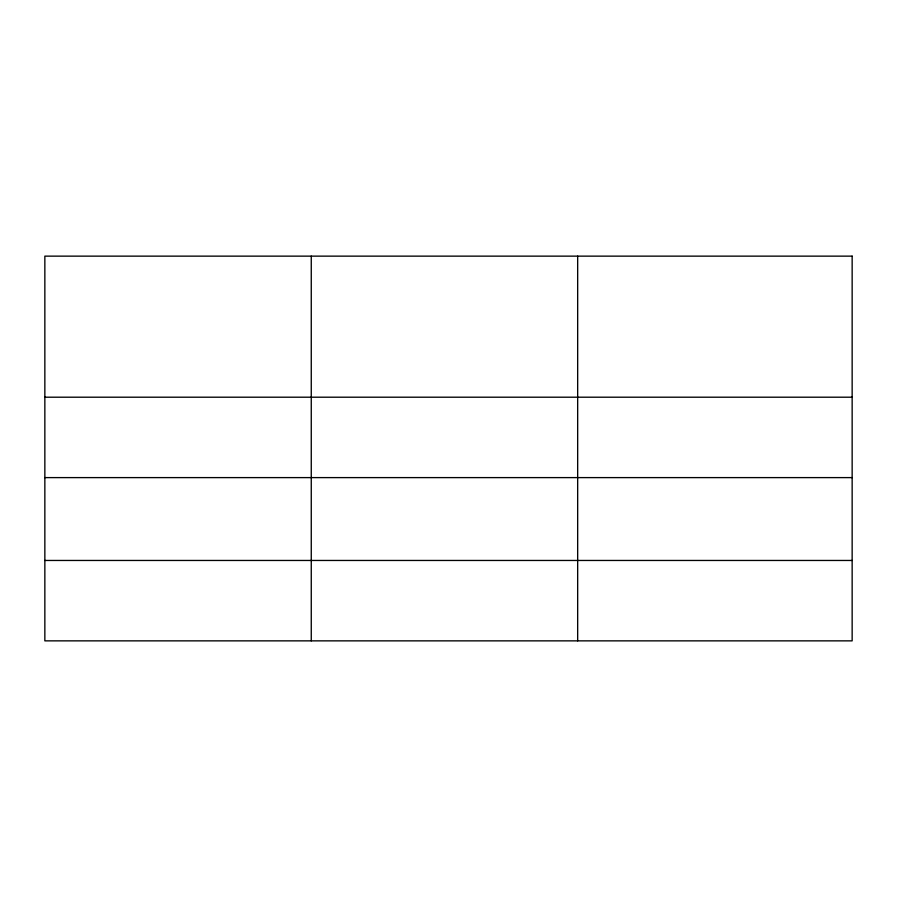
<?xml version="1.0" encoding="UTF-8"?>
<svg xmlns="http://www.w3.org/2000/svg" width="897" height="897" viewBox="0 0 897 897"><rect width="100%" height="100%" fill="white"/><g stroke="black" fill="none" stroke-linecap="round" stroke-linejoin="round"><path stroke-width="1.35" d="M44.85 397.203L852.15 397.203M44.85 477.608L852.15 477.608M44.85 560.457L852.15 560.457M577.668 256.138L577.668 640.862M311.259 256.138L311.259 640.862M852.15 256.138L44.85 256.138L44.85 640.862L852.15 640.862L852.15 256.138"/></g></svg>
